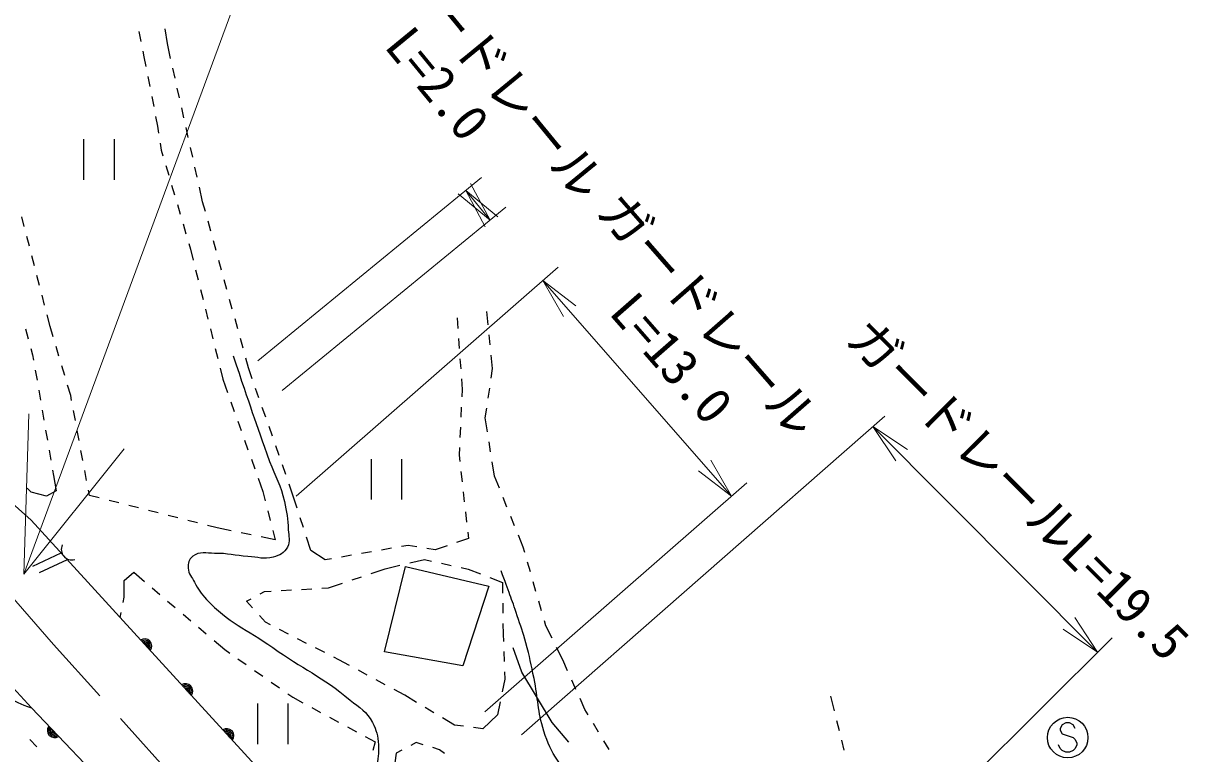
# Model space of a CAD drawing. Units: millimetres, scale not verified. Extents: x 40000 to 680000, y 20000 to 380000.
# Drawn here: x 92150 to 149589, y 283832 to 319847 of the extents above; entities that cross this region are included whole.
import ezdxf
from ezdxf.enums import TextEntityAlignment as Align

# ---------------------------------------------------------------- set-up
doc = ezdxf.new("R2010")
doc.units = ezdxf.units.MM
doc.header["$LTSCALE"] = 1000
doc.linetypes.add('CHAIN', pattern=[18.5, 12, -1.5, 3.5, -1.5])
for name, color, linetype, lineweight in [('M-BGD', 7, 'Continuous', 25), ('M-BMK', 2, 'CHAIN', 13), ('M-STR-HTXT', 7, 'Continuous', 13), ('M-STR-STRC', 7, 'Continuous', 25)]:
    doc.layers.add(name, color=color, linetype=linetype, lineweight=lineweight)
doc.styles.add('ＭＳ ゴシック', font='')
doc.styles.get('ＭＳ ゴシック').set_extended_font_data('MS Gothic')

msp = doc.modelspace()

# ---------------------------------------------------------------- linework, layer by layer
at = {"layer": 'M-BGD'}
for p, q in [((97844, 319447), (97941, 318956)), ((99249, 318843), (99138, 319578)), ((99411, 318118), (99249, 318843)), ((98038, 318465), (98093, 318188)), ((98093, 318188), (98187, 317710)), ((98284, 317220), (98381, 316729)), ((99629, 317142), (99520, 317630)), ((99847, 316166), (99738, 316654)), ((98479, 316239), (98576, 315748)), ((100065, 315190), (99956, 315678)), ((98673, 315258), (98767, 314780)), ((98767, 314780), (98821, 314436)), ((100283, 314214), (100174, 314702)), ((95124, 314136), (95124, 312136)), ((96624, 314136), (96624, 312136)), ((98897, 313942), (98951, 313597)), ((100501, 313238), (100392, 313726)), ((98951, 313597), (99035, 313310)), ((99177, 312830), (99318, 312351)), ((100719, 312262), (100610, 312750)), ((99459, 311871), (99601, 311392)), ((100990, 311049), (100828, 311774)), ((99742, 310912), (99883, 310432)), ((101122, 310569), (100990, 311049)), ((92197, 309825), (92071, 310309)), ((100025, 309953), (100166, 309473)), ((101388, 309605), (101255, 310087)), ((92447, 308857), (92322, 309341)), ((101654, 308641), (101521, 309123)), ((100307, 308994), (100392, 308706)), ((100392, 308706), (100525, 308172)), ((92698, 307889), (92573, 308373)), ((101920, 307677), (101787, 308159)), ((92949, 306921), (92824, 307405)), ((100645, 307687), (100766, 307201)), ((102185, 306713), (102052, 307195)), ((93200, 305953), (93075, 306437)), ((100886, 306716), (101007, 306231)), ((102451, 305749), (102318, 306231)), ((101128, 305745), (101248, 305260)), ((115062, 304980), (114996, 305641)), ((93473, 304903), (93326, 305469)), ((102717, 304785), (102584, 305267)), ((113529, 305325), (113566, 304805)), ((92256, 304778), (92389, 304296)), ((93623, 304395), (93473, 304903)), ((101369, 304775), (101489, 304290)), ((115162, 303985), (115112, 304482)), ((93908, 303437), (93765, 303916)), ((102983, 303821), (102850, 304303)), ((113601, 304307), (113637, 303808)), ((92522, 303814), (92610, 303497)), ((92610, 303497), (92655, 303237)), ((101610, 303804), (101730, 303319)), ((103248, 302859), (103116, 303339)), ((113672, 303309), (113707, 302810)), ((115279, 302825), (115212, 303487)), ((92740, 302744), (92825, 302251)), ((94192, 302478), (94050, 302957)), ((101851, 302834), (101983, 302299)), ((103437, 302318), (103248, 302859)), ((115209, 302355), (115279, 302825)), ((101983, 302299), (102215, 301648)), ((113742, 302312), (113779, 301792)), ((92910, 301758), (92995, 301266)), ((94485, 301491), (94334, 301999)), ((103766, 301374), (103602, 301846)), ((113779, 301792), (113762, 301424)), ((115063, 301366), (115136, 301860)), ((94532, 301240), (94485, 301491)), ((102383, 301177), (102551, 300706)), ((93080, 300773), (93165, 300280)), ((94717, 300258), (94624, 300749)), ((104096, 300430), (103931, 300902)), ((113739, 300925), (113716, 300425)), ((114921, 300401), (114990, 300871)), ((102719, 300235), (102887, 299764)), ((104426, 299486), (104261, 299958)), ((113693, 299926), (113669, 299427)), ((115030, 299700), (114921, 300401)), ((93250, 299788), (93335, 299295)), ((94901, 299275), (94809, 299766)), ((103055, 299293), (103223, 298822)), ((93420, 298802), (93505, 298309)), ((95086, 298292), (94993, 298783)), ((104756, 298542), (104591, 299014)), ((113646, 298927), (113629, 298559)), ((115184, 298712), (115107, 299206)), ((103390, 298352), (103558, 297881)), ((109297, 298361), (109297, 296361)), ((110797, 298361), (110797, 296361)), ((113629, 298559), (113665, 298237)), ((115371, 297518), (115261, 298218)), ((93590, 297817), (93635, 297556)), ((93635, 297556), (93768, 296790)), ((95270, 297309), (95178, 297801)), ((105085, 297597), (104920, 298070)), ((113720, 297740), (113776, 297243)), ((103726, 297410), (103958, 296759)), ((105439, 296585), (105250, 297125)), ((115613, 296922), (115371, 297518)), ((92535, 296723), (92340, 296927)), ((93301, 296523), (92535, 296723)), ((93768, 296790), (93301, 296523)), ((95410, 296567), (95363, 296818)), ((95894, 296444), (95410, 296567)), ((103958, 296759), (104076, 296298)), ((105650, 295932), (105439, 296585)), ((113831, 296746), (113886, 296249)), ((115989, 295996), (115801, 296459)), ((96863, 296198), (96378, 296321)), ((97832, 295952), (97348, 296075)), ((98801, 295706), (98317, 295829)), ((104200, 295814), (104324, 295329)), ((99771, 295459), (99286, 295583)), ((100740, 295213), (100255, 295336)), ((105958, 294980), (105804, 295456)), ((113941, 295752), (113996, 295255)), ((116365, 295069), (116177, 295532)), ((101709, 294967), (101224, 295090)), ((102403, 294826), (101709, 294967)), ((103382, 294626), (102892, 294726)), ((104448, 294845), (104566, 294384)), ((114052, 294758), (114087, 294435)), ((104566, 294384), (103872, 294526)), ((106322, 293852), (106111, 294505)), ((111121, 294102), (110796, 294045)), ((111541, 294034), (111121, 294102)), ((114087, 294435), (113508, 294240)), ((116795, 294010), (116553, 294606)), ((92622, 293073), (94011, 293728)), ((107022, 293385), (106322, 293852)), ((108333, 293614), (107840, 293528)), ((109318, 293787), (108825, 293701)), ((110303, 293959), (109811, 293873)), ((112454, 293885), (112035, 293953)), ((113034, 294080), (112454, 293885)), ((116868, 293756), (116795, 294010)), ((94315, 293394), (92932, 292752)), ((107348, 293442), (107022, 293385)), ((109301, 292719), (109990, 292953)), ((109990, 292953), (110713, 293121)), ((111200, 293235), (111923, 293403)), ((111923, 293403), (112265, 293329)), ((112754, 293223), (113242, 293117)), ((113731, 293010), (114073, 292936)), ((117143, 292794), (117006, 293275)), ((97115, 292375), (97592, 292775)), ((97115, 291542), (97115, 292375)), ((97592, 292775), (98118, 292329)), ((108354, 292398), (108827, 292558)), ((114073, 292936), (114685, 292698)), ((115151, 292517), (115764, 292278)), ((98499, 292005), (98881, 291682)), ((103819, 291715), (104041, 291836)), ((104041, 291836), (104368, 291854)), ((104867, 291880), (105366, 291907)), ((105866, 291933), (106365, 291959)), ((106864, 291986), (107191, 292003)), ((107191, 292003), (107880, 292237)), ((115764, 292278), (115771, 291753)), ((117418, 291833), (117281, 292313)), ((97064, 291288), (97115, 291542)), ((99262, 291358), (99643, 291035)), ((103158, 291353), (103380, 291475)), ((103454, 291019), (103158, 291353)), ((115777, 291253), (115784, 290753)), ((117693, 290871), (117556, 291352)), ((96917, 290544), (96967, 290798)), ((100024, 290711), (100405, 290387)), ((104083, 290312), (103786, 290646)), ((104333, 290184), (104083, 290312)), ((115791, 290253), (115797, 289729)), ((117903, 290136), (117831, 290391)), ((118209, 289521), (117903, 290136)), ((100787, 290064), (101168, 289740)), ((105223, 289728), (104778, 289956)), ((106113, 289273), (105668, 289501)), ((115797, 289729), (115811, 289370)), ((101549, 289417), (102075, 288970)), ((102075, 288970), (102322, 288797)), ((107004, 288818), (106559, 289045)), ((116727, 287854), (116293, 289054)), ((118737, 288458), (118431, 289073)), ((102731, 288510), (103140, 288222)), ((107699, 288462), (107449, 288590)), ((108223, 288180), (107699, 288462)), ((115830, 288870), (115848, 288371)), ((118978, 287918), (118737, 288458)), ((103549, 287935), (103958, 287648)), ((109103, 287706), (108663, 287943)), ((115867, 287871), (115881, 287512)), ((118210, 285371), (116727, 287854)), ((104368, 287360), (104777, 287073)), ((109984, 287232), (109544, 287469)), ((115881, 287512), (115748, 286874)), ((119386, 287005), (119182, 287462)), ((105186, 286786), (105433, 286612)), ((110948, 286712), (110424, 286995)), ((111530, 286364), (110948, 286712)), ((131937, 286664), (132114, 285950)), ((103696, 286302), (103696, 284302)), ((105196, 286302), (105196, 284302)), ((105433, 286612), (105926, 286345)), ((106366, 286107), (106806, 285870)), ((112388, 285851), (111959, 286108)), ((115647, 286384), (115514, 285746)), ((119831, 286009), (119590, 286549)), ((107246, 285632), (107685, 285394)), ((113398, 285246), (112817, 285594)), ((115514, 285746), (114798, 285063)), ((119991, 285744), (119831, 286009)), ((108125, 285156), (108565, 284918)), ((113850, 285187), (113398, 285246)), ((114798, 285063), (114346, 285122)), ((119038, 284405), (118210, 285371)), ((120507, 284888), (120249, 285316)), ((132234, 285464), (132354, 284979)), ((92465, 284532), (92814, 284173)), ((109005, 284680), (109499, 284413)), ((109499, 284413), (109383, 283991)), ((111515, 284380), (111245, 284238)), ((111851, 284277), (111515, 284380)), ((121024, 284031), (120765, 284459)), ((132474, 284494), (132594, 284008)), ((110532, 283863), (110457, 283382)), ((110802, 284005), (110532, 283863)), ((112665, 284030), (112329, 284132)), ((112912, 283848), (112665, 284030))]:
    msp.add_line(p, q, dxfattribs=at)
for points in [[(76807, 307123), (76979, 307123), (77657, 306954), (78971, 306487), (79777, 306106), (81514, 304961), (82616, 304156), (84650, 302460), (88888, 298730), (91601, 296186), (92530, 295350), (97068, 290379)], [(88375, 290637), (92554, 286086), (96816, 281624), (106744, 271065)], [(142917, 272664), (139942, 269273), (137284, 267332), (133652, 265415), (130535, 264549), (127261, 264307), (124078, 264690), (120829, 265790), (118213, 267440), (113436, 272481), (97068, 290379)]]:
    msp.add_lwpolyline(points, dxfattribs=at)
msp.add_lwpolyline([(110995, 293058), (115092, 292092), (113821, 288161), (109948, 288857)], close=True, dxfattribs=at)
for centre, radius, start, end in [((94543, 293905), 522, 155.07695, 286.06097), ((98126, 289142), 354, 321.24066, 123.64584), ((98126, 289142), 283, 323.4647, 121.4218), ((98126, 289142), 212, 327.21102, 117.67547), ((98126, 289142), 142, 334.92275, 109.96374), ((98126, 289142), 100, 345.24042, 99.64608), ((100150, 286928), 354, 321.24066, 123.64584), ((100150, 286928), 283, 323.4647, 121.4218), ((100150, 286928), 212, 327.21102, 117.67547), ((100150, 286928), 142, 334.92275, 109.96374), ((100150, 286928), 100, 345.24042, 99.64608), ((93688, 284977), 354, 142.48427, 304.88945), ((93688, 284977), 283, 144.70831, 302.66541), ((93688, 284977), 212, 148.45464, 298.91908), ((93688, 284977), 142, 156.16637, 291.20735), ((93688, 284977), 100, 166.48403, 280.88969), ((102175, 284714), 354, 321.24066, 123.64584), ((102175, 284714), 283, 323.4647, 121.4218), ((102175, 284714), 212, 327.21102, 117.67547), ((102175, 284714), 142, 334.92275, 109.96374), ((102175, 284714), 100, 345.24042, 99.64608)]:
    msp.add_arc(centre, radius, start, end, dxfattribs=at)
for points, knots in [([(102490, 303455), (103346, 300926), (103556, 300270), (104290, 298247), (104571, 297474), (104847, 297076), (105017, 296272), (105130, 295734), (105193, 295427), (105211, 294878), (105222, 294543), (105324, 294318), (105167, 294022), (105009, 293726), (104791, 293612), (104467, 293523), (103998, 293394), (103708, 293527), (103223, 293556), (102579, 293595), (102224, 293719), (101579, 293711), (101154, 293706), (100842, 293820), (100501, 293567), (100304, 293420), (100267, 293224), (100279, 292978), (100293, 292683), (100448, 292548), (100586, 292286), (100774, 291928), (100903, 291733), (101179, 291438), (102258, 290289), (103153, 289971), (104442, 289064), (105915, 288029), (106875, 287632), (108257, 286478), (108724, 286088), (109086, 285921), (109359, 285376), (109558, 284977), (109622, 284719), (109655, 284274), (109688, 283829), (109633, 283576), (109554, 283137), (109400, 282290), (109092, 281870), (108920, 281026), (108799, 280434), (108839, 280086), (108748, 279488), (108701, 279174), (108695, 278992), (108604, 278688), (108526, 278428), (108484, 278331), (108349, 278043)], [0, 0, 0, 0, 1, 1, 1, 2, 2, 2, 3, 3, 3, 4, 4, 4, 5, 5, 5, 6, 6, 6, 7, 7, 7, 8, 8, 8, 9, 9, 9, 10, 10, 10, 11, 11, 11, 12, 12, 12, 13, 13, 13, 14, 14, 14, 15, 15, 15, 16, 16, 16, 17, 17, 17, 18, 18, 18, 19, 19, 19, 20, 20, 20, 20]), ([(78594, 297787), (78694, 297511), (78745, 297406), (78890, 297189), (79101, 296872), (79302, 296758), (79601, 296522), (80336, 295943), (80839, 295746), (81605, 295208), (82153, 294823), (82445, 294585), (82960, 294156), (83455, 293744), (83717, 293495), (84183, 293051), (85141, 292137), (85604, 291553), (86514, 290592), (86672, 290425), (86742, 290313), (86917, 290165), (87250, 289881), (87467, 289761), (87817, 289498), (88226, 289192), (88455, 289021), (88861, 288709), (89460, 288250), (89803, 288003), (90383, 287521), (90756, 287211), (90906, 286964), (91305, 286688), (91750, 286380), (91973, 286304), (92554, 286086)], [0, 0, 0, 0, 1, 1, 1, 2, 2, 2, 3, 3, 3, 4, 4, 4, 5, 5, 5, 6, 6, 6, 7, 7, 7, 8, 8, 8, 9, 9, 9, 10, 10, 10, 11, 11, 11, 12, 12, 12, 12]), ([(142400, 273366), (141804, 273803), (141651, 273916), (141166, 274261), (140773, 274542), (140570, 274725), (140156, 274972), (139446, 275397), (139040, 275634), (138267, 275928), (137389, 276261), (136859, 276345), (135934, 276506), (135220, 276629), (134813, 276663), (134090, 276705), (133334, 276749), (132908, 276722), (132151, 276744), (131513, 276763), (131154, 276751), (130518, 276811), (129766, 276882), (129347, 276956), (128608, 277111), (127920, 277255), (127530, 277349), (126880, 277616), (125736, 278087), (125167, 278510), (124114, 279161), (123159, 279751), (122689, 280179), (121776, 280833), (120714, 281593), (120036, 281916), (119059, 282782), (118803, 283009), (118691, 283173), (118504, 283460), (118153, 283998), (117997, 284336), (117804, 284948), (117494, 285931), (117530, 286533), (117321, 287542), (117179, 288228), (117112, 288616), (116926, 289292), (116780, 289824), (116668, 290113), (116493, 290636), (116203, 291506), (116096, 291783), (115704, 292847)], [0, 0, 0, 0, 1, 1, 1, 2, 2, 2, 3, 3, 3, 4, 4, 4, 5, 5, 5, 6, 6, 6, 7, 7, 7, 8, 8, 8, 9, 9, 9, 10, 10, 10, 11, 11, 11, 12, 12, 12, 13, 13, 13, 14, 14, 14, 15, 15, 15, 16, 16, 16, 17, 17, 17, 18, 18, 18, 18])]:
    msp.add_open_spline(points, degree=3, knots=knots, dxfattribs=at)
at = {"layer": 'M-BMK'}
msp.add_lwpolyline([(148517, 279697), (147187, 274423), (145971, 271357), (143729, 267982), (141896, 266099), (139872, 264508), (136922, 262725), (133273, 261275), (129365, 260667), (126582, 260900), (124416, 261217), (121817, 262000), (119075, 263092), (116826, 264241), (115325, 265314), (114492, 265958), (113837, 266714), (110441, 270624), (104963, 276652), (93646, 289220), (90846, 292419)], dxfattribs=at)
at = {"layer": 'M-STR-HTXT'}
for p, q in [((92178, 292686), (105694, 329301)), ((103717, 303200), (114730, 312237)), ((115157, 310140), (114197, 311940)), ((115157, 310140), (113579, 311433)), ((113957, 311602), (115157, 310140)), ((113957, 311602), (114916, 309803)), ((113957, 311602), (115535, 310310)), ((104916, 301738), (115930, 310775)), ((105596, 296528), (118511, 307823)), ((117759, 307165), (127054, 296537)), ((117759, 307165), (118774, 305396)), ((117759, 307165), (119376, 305923)), ((92178, 292686), (92430, 300588)), ((116713, 284770), (134610, 300481)), ((134028, 299970), (145102, 288844)), ((134028, 299970), (135155, 298270)), ((134028, 299970), (135722, 298835)), ((92178, 292686), (97121, 298857)), ((127054, 296537), (126038, 298306)), ((127054, 296537), (125436, 297779)), ((114891, 285900), (127807, 297195)), ((145102, 288844), (143975, 290544)), ((128804, 272622), (145811, 289550)), ((145102, 288844), (143408, 289980))]:
    msp.add_line(p, q, dxfattribs=at)
at = {"layer": 'M-STR-STRC'}
for p, q in [((143352, 285263), (143261, 285081)), ((143261, 285081), (143261, 284990)), ((143261, 284990), (143352, 284808)), ((143534, 285354), (143352, 285263)), ((143715, 285354), (143534, 285354)), ((143897, 285263), (143715, 285354)), ((143988, 285081), (143897, 285263)), ((143352, 284808), (143897, 284626)), ((143897, 284626), (143988, 284535)), ((143988, 284535), (144079, 284354)), ((144079, 284354), (144079, 284263)), ((143261, 284081), (143170, 284263)), ((143352, 283990), (143261, 284081)), ((143534, 283899), (143352, 283990)), ((143715, 283899), (143534, 283899)), ((143897, 283990), (143715, 283899)), ((143988, 284081), (143897, 283990)), ((144079, 284263), (143988, 284081))]:
    msp.add_line(p, q, dxfattribs=at)
msp.add_circle((143625, 284626), 1000, dxfattribs=at)

# ---------------------------------------------------------------- texts
at = {"layer": 'M-STR-HTXT', "style": 'ＭＳ ゴシック'}
for s, rotation, p in [('ガードレール', 309.369, (114402, 316392)), ('L=2.0', 309.369, (111440, 315942)), ('ガードレール', 311.172, (124850, 304528)), ('L=13.0', 311.172, (123008, 302378)), ('ガードレールL=19.5', 314.867, (140148, 295857))]:
    msp.add_text(s, height=1833, rotation=rotation, dxfattribs=at).set_placement(p, align=Align.BOTTOM_CENTER)

doc.saveas('drawing.dxf')
